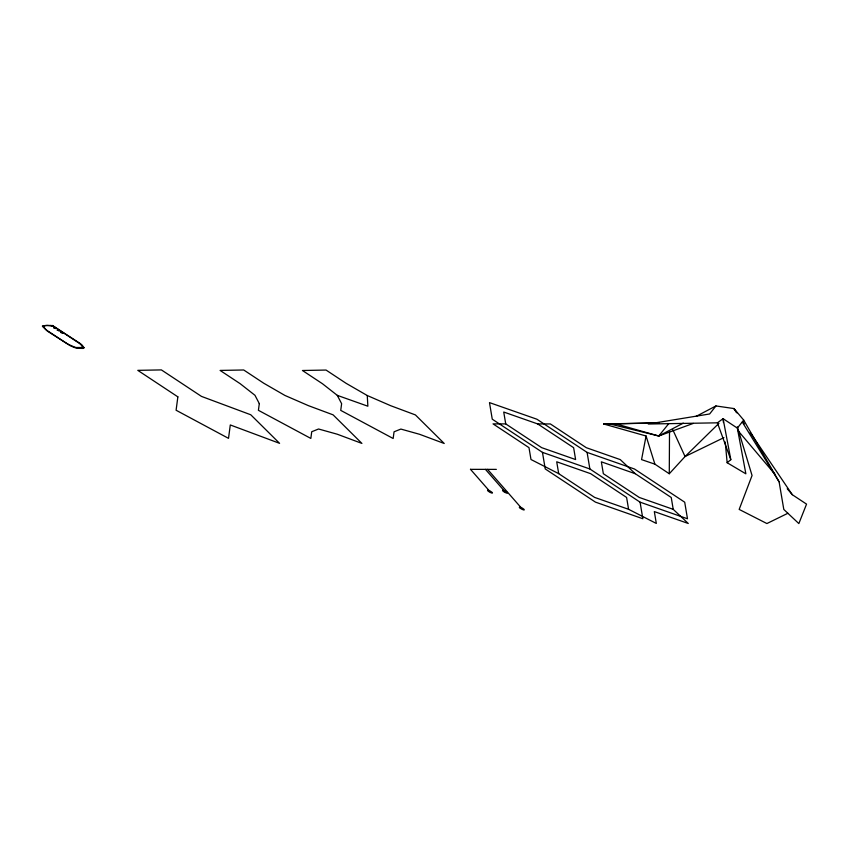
<?xml version="1.0" encoding="UTF-8"?>
<svg xmlns="http://www.w3.org/2000/svg" width="849" height="849" viewBox="0 0 849 849"><rect width="100%" height="100%" fill="white"/><g stroke="black" fill="none" stroke-linecap="round" stroke-linejoin="round"><path stroke-width="1.27" d="M659.015 422.855L603.628 423.98L646.078 435.993L641.557 459.606L654.897 464.17L669.277 473.753L669.511 431.823M787.214 488.706L792.297 494.702L806.55 504.126L798.845 523.578L783.807 509.453L779.095 481.797L743.692 420.085L733.982 408.571L715.962 405.939L709.626 413.972L648.254 424.022L717.405 422.823L723.093 418.684L737.346 428.108L745.868 473.827L727.147 462.726L725.237 442M737.346 428.108L743.692 420.085M658.962 422.887L609.964 423.991L658.75 436.004L668.725 423.672M669.277 473.753L685.047 456.539L718.923 423.333M727.147 462.726L730.819 459.691L723.093 418.684L723.454 422.569M603.628 423.98L616.3 424.001L658.75 436.004L683.275 423.12M696.116 416.371L715.962 405.939M787.883 513.274L766.891 523.546L739.171 509.411L752.055 475.504L737.356 426.824M723.932 437.617L685.047 456.539L672.769 429.658M658.75 436.004L693.283 423.407M505.728 423.895L503.733 412.03L537.682 423.927L573.627 447.688L575.611 459.553L541.662 447.656L505.728 423.895L493.046 423.884L528.991 447.646L530.986 459.511L558.706 473.657L594.65 497.418L628.589 509.304L656.319 523.451L654.324 511.586L688.274 523.483L673.225 509.347L639.276 497.45L603.342 473.7L601.347 461.824L635.296 473.721L671.241 497.482L673.225 509.347M537.682 423.927L550.364 423.938L586.298 447.699L620.248 459.596L635.296 473.721M470.516 469.348L496.347 469.38M587.094 452.4L634.511 469.019L684.708 502.205L687.488 518.771L640.072 502.162L589.875 468.977L542.458 452.368L492.261 419.183L489.48 402.606L536.897 419.215L587.094 452.4L589.875 468.977M337.286 395.358L367.861 406.215L367.267 395.528L346.084 383.302L326.048 370.058L302.446 370.504L322.482 383.748L337.286 395.358L341.627 403.689L340.736 410.385L393.161 438.498L394.053 431.801L400.877 429.074L419.586 434.295L444.229 443.486L415.405 414.917L390.763 405.737L367.267 395.528M487.581 469.37L521.827 508.519M485.448 469.37L505.017 491.741M470.452 469.285L490.022 491.656M738.078 430.74L775.349 474.718M736.943 412.932L733.982 408.571L736.072 411.945M742.843 421.656L744.318 423.831M750.219 432.555L792.297 494.702M742.313 422.091L779.095 481.797M717.405 422.823L730.819 459.691M646.078 435.993L654.897 464.17M640.072 502.162L642.852 518.739L595.436 502.12L545.238 468.935L542.458 452.368M628.589 509.304L626.604 497.44L590.66 473.678L556.711 461.792L558.706 473.657M84.04 347.729L83.276 348.43L77.365 348.334A11.557 2.398 29 0 1 75.094 347.719L73.237 347.018A13.106 2.727 29 0 1 70.096 345.607L47.395 331.121L42.514 326.451A11.599 2.409 29 0 1 42.63 325.676L51.131 325.422L52.415 326.271C40.848 323.32 43.15 328.425 49.009 331.768L66.36 343.187A9.88 2.059 29 0 0 69.024 344.673L74.277 346.965A10.008 2.08 29 0 0 76.24 347.506L82.247 347.517A10.061 2.091 29 0 0 82.597 346.986L80.888 344.662A10.591 2.207 29 0 0 79.042 343.155L52.309 325.432L79.976 343.346A11.918 2.473 29 0 1 82.088 345.076L84.04 347.729M177.865 396.854L176.093 410.237L228.519 438.349L230.291 424.956L279.586 443.337L250.763 414.768L201.468 396.398L161.395 369.909L137.793 370.355L177.865 396.854M259.306 403.615L258.414 410.311L310.84 438.424L311.732 431.727L318.555 429L337.265 434.221L361.907 443.411L333.084 414.843L308.442 405.663L284.946 395.454L263.752 383.228L243.716 369.984L220.114 370.429L240.15 383.674L254.955 395.284L259.306 403.615M54.654 327.756L53.572 327.756L55.938 328.595L54.654 327.756M58.178 330.081L57.095 330.081L59.462 330.93L58.178 330.081M61.701 332.415L60.619 332.415L62.975 333.254L61.701 332.415M503.531 491.486A2.77 0.573 29 0 0 507.437 493.099A2.77 0.573 29 0 0 504.083 490.648A2.77 0.573 29 0 0 503.531 491.486M488.536 491.401A2.77 0.573 29 0 0 492.441 493.014A2.77 0.573 29 0 0 489.088 490.563A2.77 0.573 29 0 0 488.536 491.401M520.331 508.264A2.77 0.573 29 0 0 524.247 509.867A2.77 0.573 29 0 0 520.893 507.426A2.77 0.573 29 0 0 520.331 508.264"/></g></svg>
